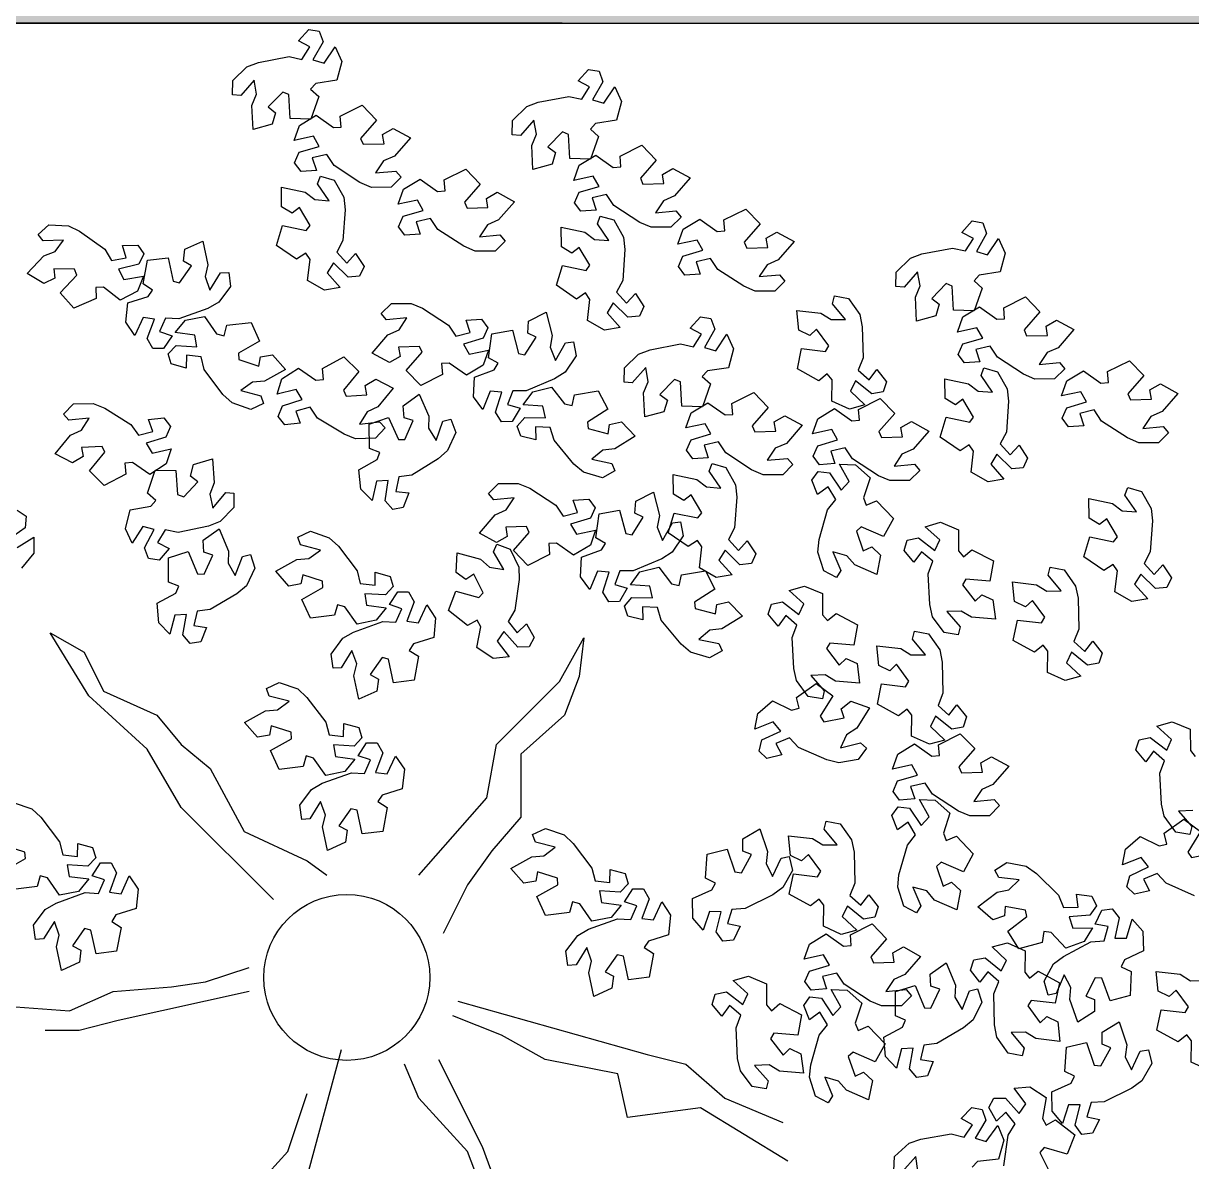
# Model space of a CAD drawing. Header units: centimetres. Extents: x -3096 to 17897, y -3131 to 15798.
# Drawn here: x -2180.8 to -1996.4, y 3859.8 to 4039.6 of the extents above; entities that cross this region are included whole.
import ezdxf

# ---------------------------------------------------------------- set-up
doc = ezdxf.new("R2010")
doc.units = ezdxf.units.CM
doc.layers.add('alberi', color=74, linetype='Continuous')

msp = doc.modelspace()

# ---------------------------------------------------------------- hatches: boundary and pattern name
at = {"transparency": 33554508}
h = msp.add_hatch(dxfattribs=at)
h.set_pattern_fill('GOST_WOOD', color=256, scale=2.9)
h.set_pattern_definition([(90, (-5100.13, -478.695), (17.4, -1e-15), [29, -5.8]), (90, (-5094.33, -484.495), (17.4, -1e-15), [17.4, -4.35, 8.7, -4.35]), (90, (-5088.53, -493.195), (17.4, -1e-15), [29, -5.8])])
h.paths.add_polyline_path([(-3095.71, 4099.61), (-3095.71, 4039.61), (-2657.82, 4039.61), (-2657.82, 4099.61)])
h.paths.add_polyline_path([(-2657.82, 4099.61), (-2657.82, 4039.61), (-2245.71, 4039.61), (-2195.71, 4039.61), (-2095.71, 4039.61), (-1945.71, 4039.61), (-1865.71, 4039.61), (-1865.71, 4099.61)])
h.paths.add_polyline_path([(-1615.62, 4039.61), (-1615.62, 4099.61), (-1765.71, 4099.61), (-1765.71, 4039.61)])
h.paths.add_polyline_path([(-1095.71, 4039.61), (-1095.71, 4099.61), (-1615.62, 4099.61), (-1615.62, 4039.61)])

# ---------------------------------------------------------------- linework, layer by layer
for p, q in [((-3095.71, 4039.61), (-1095.71, 4039.61)), ((-2095.71, 4039.61), (-2595.71, 4039.61)), ((-2095.71, 4039.61), (-2195.71, 4039.61)), ((-2095.71, 4039.61), (-1945.71, 4039.61))]:
    msp.add_line(p, q)
at = {"layer": 'alberi'}
for points in [[(-2147.72, 4030.57), (-2145.49, 4032.76), (-2143.65, 4033.44), (-2138.85, 4034.37), (-2136.81, 4033.92), (-2135.55, 4035.88), (-2137.37, 4036.84), (-2135.74, 4038.65), (-2134.08, 4038.37), (-2133.46, 4036.67), (-2133.46, 4036.67), (-2135.08, 4033.82), (-2133.3, 4033.3), (-2131.57, 4035.88), (-2130.52, 4033.59), (-2131.31, 4030.61), (-2134.62, 4030.12), (-2135.43, 4029.22), (-2134.14, 4028.06), (-2134.14, 4028.06), (-2135.41, 4024.45), (-2138.68, 4024.56), (-2138.89, 4028.37), (-2139.83, 4028.76), (-2142.13, 4026.4), (-2140.96, 4025.5), (-2141.5, 4023.66), (-2144.5, 4022.84), (-2144.7, 4026.64), (-2143.97, 4028.4), (-2144.37, 4030.64), (-2146.48, 4028.2), (-2147.77, 4028.32)], [(-2103.55, 4024.27), (-2101.32, 4026.45), (-2099.49, 4027.14), (-2094.69, 4028.06), (-2092.64, 4027.62), (-2091.39, 4029.58), (-2093.21, 4030.54), (-2091.57, 4032.34), (-2089.91, 4032.07), (-2089.29, 4030.36), (-2089.29, 4030.36), (-2090.91, 4027.52), (-2089.14, 4026.99), (-2087.4, 4029.58), (-2086.35, 4027.29), (-2087.14, 4024.31), (-2090.45, 4023.81), (-2091.27, 4022.91), (-2089.97, 4021.75), (-2089.97, 4021.75), (-2091.24, 4018.14), (-2094.52, 4018.26), (-2094.72, 4022.06), (-2095.66, 4022.45), (-2097.97, 4020.1), (-2096.79, 4019.2), (-2097.33, 4017.35), (-2100.33, 4016.53), (-2100.53, 4020.33), (-2099.8, 4022.1), (-2100.21, 4024.33), (-2102.32, 4021.9), (-2103.6, 4022.02)], [(-2122.73, 4013.71), (-2125.85, 4013.69), (-2127.65, 4014.47), (-2131.74, 4017.15), (-2132.9, 4018.88), (-2135.17, 4018.35), (-2134.52, 4016.39), (-2136.95, 4016.23), (-2137.96, 4017.58), (-2137.22, 4019.24), (-2137.22, 4019.24), (-2134.08, 4020.16), (-2134.99, 4021.77), (-2138.04, 4021.12), (-2137.19, 4023.49), (-2134.56, 4025.09), (-2131.84, 4023.14), (-2130.62, 4023.23), (-2130.75, 4024.96), (-2130.75, 4024.96), (-2127.32, 4026.67), (-2125.05, 4024.31), (-2127.55, 4021.44), (-2127.14, 4020.5), (-2123.85, 4020.59), (-2124.07, 4022.06), (-2122.4, 4023.01), (-2119.67, 4021.52), (-2122.17, 4018.65), (-2123.92, 4017.88), (-2125.18, 4015.99), (-2121.97, 4016.28), (-2121.13, 4015.3)], [(-2078.56, 4007.41), (-2081.68, 4007.39), (-2083.48, 4008.17), (-2087.57, 4010.84), (-2088.73, 4012.58), (-2091, 4012.04), (-2090.35, 4010.09), (-2092.78, 4009.92), (-2093.79, 4011.27), (-2093.05, 4012.93), (-2093.05, 4012.93), (-2089.91, 4013.85), (-2090.82, 4015.47), (-2093.87, 4014.81), (-2093.03, 4017.19), (-2090.39, 4018.78), (-2087.67, 4016.84), (-2086.46, 4016.92), (-2086.58, 4018.65), (-2086.58, 4018.65), (-2083.16, 4020.37), (-2080.88, 4018.01), (-2083.38, 4015.13), (-2082.97, 4014.19), (-2079.68, 4014.29), (-2079.9, 4015.76), (-2078.23, 4016.7), (-2075.5, 4015.21), (-2078, 4012.34), (-2079.75, 4011.58), (-2081.01, 4009.69), (-2077.8, 4009.97), (-2076.96, 4009)], [(-2131.72, 4014.85), (-2130.19, 4012.13), (-2130, 4010.18), (-2130.34, 4005.31), (-2131.3, 4003.45), (-2129.72, 4001.73), (-2128.33, 4003.24), (-2127, 4001.2), (-2127.7, 3999.66), (-2129.5, 3999.5), (-2129.5, 3999.5), (-2131.83, 4001.8), (-2132.8, 4000.22), (-2130.75, 3997.87), (-2133.23, 3997.45), (-2135.91, 3998.98), (-2135.53, 4002.31), (-2136.2, 4003.33), (-2137.65, 4002.37), (-2137.65, 4002.37), (-2140.81, 4004.53), (-2139.86, 4007.66), (-2136.13, 4006.88), (-2135.51, 4007.69), (-2137.19, 4010.52), (-2138.36, 4009.62), (-2140.01, 4010.62), (-2140.03, 4013.73), (-2136.31, 4012.94), (-2134.79, 4011.78), (-2132.52, 4011.6), (-2134.33, 4014.27), (-2133.89, 4015.48)], [(-2106.32, 4003.63), (-2109.44, 4003.61), (-2111.24, 4004.39), (-2115.33, 4007.06), (-2116.49, 4008.8), (-2118.76, 4008.26), (-2118.12, 4006.31), (-2120.55, 4006.14), (-2121.55, 4007.49), (-2120.81, 4009.15), (-2120.81, 4009.15), (-2117.67, 4010.07), (-2118.58, 4011.68), (-2121.63, 4011.03), (-2120.79, 4013.4), (-2118.15, 4015), (-2115.43, 4013.06), (-2114.22, 4013.14), (-2114.35, 4014.87), (-2114.35, 4014.87), (-2110.92, 4016.58), (-2108.65, 4014.23), (-2111.14, 4011.35), (-2110.74, 4010.41), (-2107.44, 4010.51), (-2107.67, 4011.97), (-2105.99, 4012.92), (-2103.26, 4011.43), (-2105.76, 4008.56), (-2107.52, 4007.8), (-2108.77, 4005.91), (-2105.56, 4006.19), (-2104.72, 4005.21)], [(-2062.16, 3997.32), (-2065.27, 3997.3), (-2067.07, 3998.08), (-2071.17, 4000.75), (-2072.33, 4002.49), (-2074.59, 4001.96), (-2073.95, 4000), (-2076.38, 3999.84), (-2077.38, 4001.19), (-2076.65, 4002.85), (-2076.65, 4002.85), (-2073.51, 4003.77), (-2074.42, 4005.38), (-2077.46, 4004.72), (-2076.62, 4007.1), (-2073.98, 4008.69), (-2071.26, 4006.75), (-2070.05, 4006.83), (-2070.18, 4008.57), (-2070.18, 4008.57), (-2066.75, 4010.28), (-2064.48, 4007.92), (-2066.98, 4005.05), (-2066.57, 4004.11), (-2063.28, 4004.2), (-2063.5, 4005.67), (-2061.83, 4006.62), (-2059.1, 4005.13), (-2061.6, 4002.25), (-2063.35, 4001.49), (-2064.61, 3999.6), (-2061.4, 3999.89), (-2060.56, 3998.91)], [(-2087.56, 4008.55), (-2086.02, 4005.83), (-2085.83, 4003.88), (-2086.17, 3999), (-2087.13, 3997.14), (-2085.56, 3995.42), (-2084.16, 3996.94), (-2082.84, 3994.9), (-2083.53, 3993.36), (-2085.34, 3993.2), (-2085.34, 3993.2), (-2087.67, 3995.49), (-2088.63, 3993.91), (-2086.58, 3991.57), (-2089.06, 3991.15), (-2091.74, 3992.68), (-2091.37, 3996), (-2092.03, 3997.02), (-2093.48, 3996.07), (-2093.48, 3996.07), (-2096.64, 3998.23), (-2095.69, 4001.36), (-2091.96, 4000.58), (-2091.34, 4001.39), (-2093.02, 4004.22), (-2094.2, 4003.31), (-2095.84, 4004.31), (-2095.86, 4007.42), (-2092.14, 4006.64), (-2090.62, 4005.48), (-2088.36, 4005.3), (-2090.17, 4007.96), (-2089.72, 4009.17)], [(-2042.98, 4000.31), (-2040.75, 4002.5), (-2038.92, 4003.18), (-2034.11, 4004.1), (-2032.07, 4003.66), (-2030.81, 4005.62), (-2032.63, 4006.58), (-2031, 4008.39), (-2029.34, 4008.11), (-2028.72, 4006.41), (-2028.72, 4006.41), (-2030.34, 4003.56), (-2028.56, 4003.03), (-2026.83, 4005.62), (-2025.78, 4003.33), (-2026.57, 4000.35), (-2029.88, 3999.86), (-2030.69, 3998.96), (-2029.4, 3997.8), (-2029.4, 3997.8), (-2030.67, 3994.19), (-2033.95, 3994.3), (-2034.15, 3998.11), (-2035.09, 3998.5), (-2037.39, 3996.14), (-2036.22, 3995.24), (-2036.76, 3993.4), (-2039.76, 3992.57), (-2039.96, 3996.38), (-2039.23, 3998.14), (-2039.63, 4000.38), (-2041.74, 3997.94), (-2043.03, 3998.06)], [(-2176.78, 4007.77), (-2173.67, 4007.64), (-2171.91, 4006.78), (-2167.94, 4003.92), (-2166.87, 4002.13), (-2164.57, 4002.56), (-2165.13, 4004.54), (-2162.69, 4004.59), (-2161.75, 4003.19), (-2162.57, 4001.57), (-2162.57, 4001.57), (-2165.75, 4000.8), (-2164.91, 3999.15), (-2161.84, 3999.66), (-2162.79, 3997.33), (-2165.5, 3995.86), (-2168.13, 3997.92), (-2169.34, 3997.9), (-2169.3, 3996.16), (-2169.3, 3996.16), (-2172.8, 3994.61), (-2174.96, 3997.07), (-2172.33, 3999.83), (-2172.69, 4000.78), (-2175.99, 4000.84), (-2175.83, 3999.37), (-2177.55, 3998.5), (-2180.2, 4000.12), (-2177.57, 4002.87), (-2175.79, 4003.55), (-2174.44, 4005.38), (-2177.66, 4005.24), (-2178.46, 4006.26)], [(-2148.07, 3998.05), (-2149.93, 3995.55), (-2151.64, 3994.59), (-2156.24, 3992.93), (-2158.33, 3993.06), (-2159.27, 3990.93), (-2157.32, 3990.26), (-2158.66, 3988.23), (-2160.34, 3988.24), (-2161.22, 3989.83), (-2161.22, 3989.83), (-2160.06, 3992.89), (-2161.89, 3993.14), (-2163.21, 3990.31), (-2164.59, 3992.41), (-2164.27, 3995.48), (-2161.08, 3996.48), (-2160.42, 3997.49), (-2161.87, 3998.44), (-2161.87, 3998.44), (-2161.17, 4002.2), (-2157.92, 4002.59), (-2157.14, 3998.87), (-2156.14, 3998.63), (-2154.23, 4001.31), (-2155.53, 4002.02), (-2155.28, 4003.92), (-2152.44, 4005.2), (-2151.66, 4001.47), (-2152.11, 3999.61), (-2151.36, 3997.47), (-2149.65, 4000.2), (-2148.37, 4000.28)], [(-2122.69, 3995.35), (-2119.57, 3995.38), (-2117.77, 3994.61), (-2113.66, 3991.95), (-2112.5, 3990.22), (-2110.23, 3990.76), (-2110.88, 3992.71), (-2108.45, 3992.89), (-2107.45, 3991.54), (-2108.18, 3989.88), (-2108.18, 3989.88), (-2111.31, 3988.95), (-2110.4, 3987.34), (-2107.35, 3988), (-2108.19, 3985.63), (-2110.82, 3984.02), (-2113.55, 3985.95), (-2114.76, 3985.87), (-2114.63, 3984.14), (-2114.63, 3984.14), (-2118.04, 3982.41), (-2120.33, 3984.76), (-2117.84, 3987.65), (-2118.25, 3988.58), (-2121.54, 3988.48), (-2121.32, 3987.01), (-2122.98, 3986.06), (-2125.72, 3987.54), (-2123.23, 3990.42), (-2121.48, 3991.19), (-2120.23, 3993.08), (-2123.44, 3992.79), (-2124.28, 3993.76)], [(-2050.52, 3996.15), (-2048.73, 3993.6), (-2048.36, 3991.67), (-2048.23, 3986.79), (-2049.01, 3984.84), (-2047.28, 3983.28), (-2046.04, 3984.92), (-2044.52, 3983.01), (-2045.06, 3981.42), (-2046.85, 3981.09), (-2046.85, 3981.09), (-2049.39, 3983.15), (-2050.2, 3981.49), (-2047.93, 3979.35), (-2050.36, 3978.69), (-2053.17, 3979.96), (-2053.12, 3983.3), (-2053.87, 3984.26), (-2055.23, 3983.17), (-2055.23, 3983.17), (-2058.58, 3985.02), (-2057.93, 3988.23), (-2054.15, 3987.8), (-2053.6, 3988.67), (-2055.55, 3991.33), (-2056.63, 3990.31), (-2058.36, 3991.15), (-2058.68, 3994.25), (-2054.9, 3993.82), (-2053.28, 3992.81), (-2051.01, 3992.84), (-2053.06, 3995.32), (-2052.74, 3996.57)], [(-2017.99, 3983.45), (-2021.11, 3983.43), (-2022.91, 3984.21), (-2027, 3986.88), (-2028.16, 3988.62), (-2030.43, 3988.09), (-2029.78, 3986.13), (-2032.21, 3985.97), (-2033.22, 3987.32), (-2032.48, 3988.98), (-2032.48, 3988.98), (-2029.34, 3989.9), (-2030.25, 3991.51), (-2033.3, 3990.85), (-2032.46, 3993.23), (-2029.82, 3994.82), (-2027.1, 3992.88), (-2025.88, 3992.96), (-2026.01, 3994.7), (-2026.01, 3994.7), (-2022.59, 3996.41), (-2020.31, 3994.05), (-2022.81, 3991.18), (-2022.4, 3990.24), (-2019.11, 3990.33), (-2019.33, 3991.8), (-2017.66, 3992.75), (-2014.93, 3991.26), (-2017.43, 3988.38), (-2019.18, 3987.62), (-2020.44, 3985.73), (-2017.23, 3986.02), (-2016.39, 3985.04)], [(-2144.9, 3978.63), (-2147.84, 3979.67), (-2149.27, 3981.01), (-2152.22, 3984.91), (-2152.72, 3986.94), (-2155.04, 3987.2), (-2155.09, 3985.14), (-2157.44, 3985.81), (-2157.92, 3987.42), (-2156.67, 3988.73), (-2156.67, 3988.73), (-2153.4, 3988.53), (-2153.71, 3990.36), (-2156.8, 3990.77), (-2155.21, 3992.72), (-2152.18, 3993.33), (-2150.28, 3990.59), (-2149.11, 3990.25), (-2148.65, 3991.93), (-2148.65, 3991.93), (-2144.84, 3992.38), (-2143.5, 3989.39), (-2146.83, 3987.53), (-2146.76, 3986.51), (-2143.63, 3985.48), (-2143.34, 3986.94), (-2141.45, 3987.27), (-2139.38, 3984.94), (-2142.71, 3983.08), (-2144.61, 3982.96), (-2146.44, 3981.6), (-2143.32, 3980.79), (-2142.86, 3979.58)], [(-2093.52, 3987.09), (-2095.26, 3984.5), (-2096.91, 3983.45), (-2101.43, 3981.57), (-2103.52, 3981.59), (-2104.35, 3979.41), (-2102.37, 3978.85), (-2103.6, 3976.74), (-2105.28, 3976.67), (-2106.24, 3978.22), (-2106.24, 3978.22), (-2105.23, 3981.33), (-2107.08, 3981.49), (-2108.25, 3978.6), (-2109.74, 3980.63), (-2109.57, 3983.71), (-2106.44, 3984.86), (-2105.82, 3985.91), (-2107.33, 3986.78), (-2107.33, 3986.78), (-2106.82, 3990.58), (-2103.59, 3991.13), (-2102.62, 3987.45), (-2101.61, 3987.26), (-2099.84, 3990.03), (-2101.17, 3990.67), (-2101.02, 3992.59), (-2098.25, 3994.01), (-2097.28, 3990.32), (-2097.64, 3988.45), (-2096.78, 3986.34), (-2095.21, 3989.16), (-2093.93, 3989.3)], [(-2085.89, 3985.18), (-2083.66, 3987.36), (-2081.82, 3988.05), (-2077.02, 3988.97), (-2074.98, 3988.53), (-2073.72, 3990.49), (-2075.54, 3991.45), (-2073.91, 3993.25), (-2072.25, 3992.98), (-2071.62, 3991.28), (-2071.62, 3991.28), (-2073.24, 3988.43), (-2071.47, 3987.9), (-2069.73, 3990.49), (-2068.69, 3988.2), (-2069.48, 3985.22), (-2072.78, 3984.73), (-2073.6, 3983.83), (-2072.3, 3982.67), (-2072.3, 3982.67), (-2073.58, 3979.06), (-2076.85, 3979.17), (-2077.05, 3982.98), (-2078, 3983.37), (-2080.3, 3981.01), (-2079.12, 3980.11), (-2079.67, 3978.27), (-2082.66, 3977.44), (-2082.86, 3981.25), (-2082.13, 3983.01), (-2082.54, 3985.25), (-2084.65, 3982.81), (-2085.93, 3982.93)], [(-2125.22, 3974.09), (-2128.34, 3973.99), (-2130.16, 3974.72), (-2134.33, 3977.27), (-2135.53, 3978.98), (-2137.79, 3978.38), (-2137.09, 3976.44), (-2139.51, 3976.21), (-2140.55, 3977.53), (-2139.86, 3979.21), (-2139.86, 3979.21), (-2136.75, 3980.22), (-2137.7, 3981.8), (-2140.73, 3981.06), (-2139.96, 3983.46), (-2137.37, 3985.13), (-2134.59, 3983.26), (-2133.38, 3983.38), (-2133.56, 3985.11), (-2133.56, 3985.11), (-2130.18, 3986.92), (-2127.84, 3984.63), (-2130.26, 3981.68), (-2129.82, 3980.75), (-2126.54, 3980.94), (-2126.8, 3982.4), (-2125.15, 3983.4), (-2122.38, 3981.98), (-2124.8, 3979.04), (-2126.53, 3978.23), (-2127.74, 3976.3), (-2124.54, 3976.68), (-2123.67, 3975.73)], [(-2001.58, 3973.36), (-2004.7, 3973.34), (-2006.5, 3974.12), (-2010.59, 3976.8), (-2011.75, 3978.54), (-2014.02, 3978), (-2013.38, 3976.05), (-2015.81, 3975.88), (-2016.81, 3977.23), (-2016.07, 3978.89), (-2016.07, 3978.89), (-2012.94, 3979.81), (-2013.84, 3981.42), (-2016.89, 3980.77), (-2016.05, 3983.14), (-2013.41, 3984.74), (-2010.69, 3982.8), (-2009.48, 3982.88), (-2009.61, 3984.61), (-2009.61, 3984.61), (-2006.18, 3986.32), (-2003.91, 3983.97), (-2006.4, 3981.09), (-2006, 3980.15), (-2002.7, 3980.25), (-2002.93, 3981.71), (-2001.25, 3982.66), (-1998.52, 3981.17), (-2001.02, 3978.3), (-2002.78, 3977.53), (-2004.03, 3975.64), (-2000.82, 3975.93), (-1999.98, 3974.95)], [(-2026.98, 3984.59), (-2025.45, 3981.87), (-2025.26, 3979.92), (-2025.6, 3975.05), (-2026.56, 3973.19), (-2024.98, 3971.47), (-2023.59, 3972.98), (-2022.26, 3970.94), (-2022.96, 3969.4), (-2024.76, 3969.24), (-2024.76, 3969.24), (-2027.09, 3971.54), (-2028.06, 3969.96), (-2026.01, 3967.61), (-2028.49, 3967.19), (-2031.17, 3968.72), (-2030.79, 3972.04), (-2031.46, 3973.06), (-2032.91, 3972.11), (-2032.91, 3972.11), (-2036.07, 3974.27), (-2035.12, 3977.4), (-2031.39, 3976.62), (-2030.77, 3977.43), (-2032.45, 3980.26), (-2033.62, 3979.36), (-2035.27, 3980.36), (-2035.29, 3983.47), (-2031.57, 3982.68), (-2030.05, 3981.52), (-2027.78, 3981.34), (-2029.59, 3984), (-2029.15, 3985.21)], [(-2089.38, 3967.85), (-2092.37, 3968.74), (-2093.87, 3970.01), (-2097.01, 3973.75), (-2097.61, 3975.75), (-2099.94, 3975.9), (-2099.89, 3973.84), (-2102.26, 3974.39), (-2102.83, 3975.98), (-2101.64, 3977.35), (-2101.64, 3977.35), (-2098.37, 3977.32), (-2098.77, 3979.12), (-2101.88, 3979.38), (-2100.38, 3981.41), (-2097.39, 3982.17), (-2095.36, 3979.52), (-2094.17, 3979.25), (-2093.79, 3980.94), (-2093.79, 3980.94), (-2090.02, 3981.59), (-2088.52, 3978.67), (-2091.75, 3976.64), (-2091.63, 3975.63), (-2088.45, 3974.76), (-2088.24, 3976.23), (-2086.36, 3976.65), (-2084.19, 3974.43), (-2087.41, 3972.41), (-2089.31, 3972.19), (-2091.06, 3970.75), (-2087.91, 3970.08), (-2087.39, 3968.91)], [(-2112.53, 3974.98), (-2113.84, 3972.15), (-2115.3, 3970.85), (-2119.46, 3968.27), (-2121.52, 3967.96), (-2122, 3965.67), (-2119.95, 3965.43), (-2120.83, 3963.16), (-2122.48, 3962.82), (-2123.67, 3964.19), (-2123.67, 3964.19), (-2123.18, 3967.42), (-2125.02, 3967.28), (-2125.72, 3964.25), (-2127.52, 3966.01), (-2127.84, 3969.08), (-2124.93, 3970.72), (-2124.49, 3971.85), (-2126.12, 3972.47), (-2126.12, 3972.47), (-2126.22, 3976.3), (-2123.12, 3977.36), (-2121.57, 3973.88), (-2120.55, 3973.86), (-2119.24, 3976.88), (-2120.67, 3977.3), (-2120.82, 3979.21), (-2118.31, 3981.06), (-2116.77, 3977.58), (-2116.82, 3975.67), (-2115.64, 3973.73), (-2114.54, 3976.75), (-2113.3, 3977.1)], [(-2060.89, 3968.32), (-2064.01, 3968.3), (-2065.81, 3969.08), (-2069.9, 3971.75), (-2071.06, 3973.49), (-2073.33, 3972.96), (-2072.69, 3971), (-2075.12, 3970.84), (-2076.12, 3972.19), (-2075.38, 3973.85), (-2075.38, 3973.85), (-2072.25, 3974.77), (-2073.15, 3976.38), (-2076.2, 3975.72), (-2075.36, 3978.1), (-2072.72, 3979.69), (-2070, 3977.75), (-2068.79, 3977.83), (-2068.92, 3979.57), (-2068.92, 3979.57), (-2065.49, 3981.28), (-2063.22, 3978.92), (-2065.71, 3976.05), (-2065.31, 3975.11), (-2062.01, 3975.2), (-2062.24, 3976.67), (-2060.56, 3977.62), (-2057.83, 3976.13), (-2060.33, 3973.25), (-2062.09, 3972.49), (-2063.34, 3970.6), (-2060.14, 3970.89), (-2059.29, 3969.91)], [(-2040.88, 3967.41), (-2044, 3967.38), (-2045.8, 3968.16), (-2049.89, 3970.82), (-2051.06, 3972.56), (-2053.32, 3972.02), (-2052.68, 3970.07), (-2055.1, 3969.89), (-2056.11, 3971.24), (-2055.38, 3972.9), (-2055.38, 3972.9), (-2052.24, 3973.83), (-2053.15, 3975.44), (-2056.2, 3974.78), (-2055.36, 3977.16), (-2052.73, 3978.76), (-2050, 3976.82), (-2048.79, 3976.91), (-2048.92, 3978.64), (-2048.92, 3978.64), (-2045.5, 3980.36), (-2043.22, 3978.01), (-2045.71, 3975.13), (-2045.3, 3974.19), (-2042.01, 3974.29), (-2042.24, 3975.76), (-2040.57, 3976.71), (-2037.83, 3975.22), (-2040.33, 3972.35), (-2042.08, 3971.58), (-2043.33, 3969.69), (-2040.12, 3969.98), (-2039.28, 3969)], [(-2172.88, 3979.5), (-2169.77, 3979.58), (-2167.95, 3978.84), (-2163.8, 3976.25), (-2162.61, 3974.54), (-2160.35, 3975.12), (-2161.04, 3977.06), (-2158.61, 3977.28), (-2157.58, 3975.95), (-2158.28, 3974.27), (-2158.28, 3974.27), (-2161.4, 3973.29), (-2160.46, 3971.7), (-2157.43, 3972.41), (-2158.22, 3970.02), (-2160.82, 3968.37), (-2163.58, 3970.26), (-2164.79, 3970.15), (-2164.63, 3968.42), (-2164.63, 3968.42), (-2168.02, 3966.64), (-2170.34, 3968.95), (-2167.9, 3971.87), (-2168.33, 3972.8), (-2171.62, 3972.64), (-2171.37, 3971.18), (-2173.02, 3970.2), (-2175.78, 3971.63), (-2173.34, 3974.55), (-2171.6, 3975.35), (-2170.39, 3977.27), (-2173.59, 3976.92), (-2174.45, 3977.88)], [(-2147.55, 3963.16), (-2149.73, 3960.93), (-2151.55, 3960.2), (-2156.33, 3959.18), (-2158.38, 3959.59), (-2159.6, 3957.6), (-2157.76, 3956.68), (-2159.35, 3954.84), (-2161.02, 3955.08), (-2161.68, 3956.77), (-2161.68, 3956.77), (-2160.12, 3959.65), (-2161.9, 3960.14), (-2163.59, 3957.51), (-2164.68, 3959.78), (-2163.95, 3962.78), (-2160.66, 3963.34), (-2159.86, 3964.26), (-2161.18, 3965.39), (-2161.18, 3965.39), (-2159.98, 3969.03), (-2156.71, 3968.98), (-2156.43, 3965.18), (-2155.47, 3964.81), (-2153.22, 3967.21), (-2154.42, 3968.09), (-2153.91, 3969.94), (-2150.93, 3970.83), (-2150.65, 3967.03), (-2151.35, 3965.25), (-2150.89, 3963.03), (-2148.83, 3965.5), (-2147.55, 3965.41)], [(-2069.89, 3969.46), (-2068.36, 3966.74), (-2068.16, 3964.79), (-2068.51, 3959.92), (-2069.46, 3958.06), (-2067.89, 3956.34), (-2066.5, 3957.85), (-2065.17, 3955.81), (-2065.86, 3954.27), (-2067.67, 3954.11), (-2067.67, 3954.11), (-2070, 3956.41), (-2070.97, 3954.83), (-2068.91, 3952.48), (-2071.4, 3952.06), (-2074.07, 3953.59), (-2073.7, 3956.91), (-2074.36, 3957.93), (-2075.81, 3956.98), (-2075.81, 3956.98), (-2078.97, 3959.14), (-2078.02, 3962.27), (-2074.29, 3961.49), (-2073.67, 3962.3), (-2075.36, 3965.13), (-2076.53, 3964.23), (-2078.17, 3965.23), (-2078.2, 3968.34), (-2074.47, 3967.55), (-2072.95, 3966.39), (-2070.69, 3966.21), (-2072.5, 3968.87), (-2072.06, 3970.08)], [(-2054.42, 3953.14), (-2055.37, 3956.11), (-2055.17, 3958.06), (-2053.85, 3962.76), (-2052.54, 3964.39), (-2053.73, 3966.39), (-2055.4, 3965.19), (-2056.29, 3967.46), (-2055.3, 3968.82), (-2053.5, 3968.62), (-2053.5, 3968.62), (-2051.68, 3965.9), (-2050.41, 3967.25), (-2051.95, 3969.96), (-2049.44, 3969.87), (-2047.12, 3967.84), (-2048.16, 3964.66), (-2047.71, 3963.53), (-2046.1, 3964.17), (-2046.1, 3964.17), (-2043.44, 3961.41), (-2045, 3958.54), (-2048.5, 3960.06), (-2049.27, 3959.38), (-2048.19, 3956.27), (-2046.86, 3956.93), (-2045.45, 3955.62), (-2046.05, 3952.56), (-2049.54, 3954.09), (-2050.8, 3955.53), (-2052.98, 3956.16), (-2051.74, 3953.18), (-2052.42, 3952.09)], [(-2105.77, 3966.92), (-2102.65, 3966.95), (-2100.85, 3966.18), (-2096.75, 3963.52), (-2095.58, 3961.79), (-2093.32, 3962.33), (-2093.97, 3964.28), (-2091.54, 3964.46), (-2090.53, 3963.11), (-2091.26, 3961.45), (-2091.26, 3961.45), (-2094.4, 3960.52), (-2093.48, 3958.91), (-2090.44, 3959.57), (-2091.27, 3957.19), (-2093.91, 3955.59), (-2096.63, 3957.52), (-2097.84, 3957.44), (-2097.71, 3955.7), (-2097.71, 3955.7), (-2101.13, 3953.98), (-2103.41, 3956.33), (-2100.92, 3959.21), (-2101.34, 3960.15), (-2104.63, 3960.05), (-2104.4, 3958.58), (-2106.07, 3957.63), (-2108.8, 3959.11), (-2106.31, 3961.99), (-2104.56, 3962.76), (-2103.31, 3964.65), (-2106.52, 3964.36), (-2107.37, 3965.33)], [(-2076.6, 3958.66), (-2078.34, 3956.07), (-2080, 3955.02), (-2084.51, 3953.14), (-2086.6, 3953.16), (-2087.43, 3950.98), (-2085.46, 3950.41), (-2086.69, 3948.31), (-2088.37, 3948.24), (-2089.32, 3949.79), (-2089.32, 3949.79), (-2088.32, 3952.9), (-2090.16, 3953.06), (-2091.34, 3950.17), (-2092.83, 3952.2), (-2092.66, 3955.28), (-2089.52, 3956.43), (-2088.91, 3957.48), (-2090.41, 3958.35), (-2090.41, 3958.35), (-2089.9, 3962.15), (-2086.67, 3962.7), (-2085.7, 3959.02), (-2084.7, 3958.83), (-2082.92, 3961.6), (-2084.26, 3962.24), (-2084.1, 3964.16), (-2081.33, 3965.58), (-2080.37, 3961.89), (-2080.72, 3960.02), (-2079.87, 3957.91), (-2078.3, 3960.73), (-2077.02, 3960.87)], [(-2004.27, 3965.68), (-2002.74, 3962.96), (-2002.54, 3961.01), (-2002.89, 3956.13), (-2003.84, 3954.27), (-2002.27, 3952.55), (-2000.88, 3954.07), (-1999.55, 3952.03), (-2000.24, 3950.49), (-2002.05, 3950.33), (-2002.05, 3950.33), (-2004.38, 3952.62), (-2005.35, 3951.04), (-2003.29, 3948.7), (-2005.78, 3948.28), (-2008.45, 3949.81), (-2008.08, 3953.13), (-2008.74, 3954.15), (-2010.19, 3953.2), (-2010.19, 3953.2), (-2013.35, 3955.36), (-2012.4, 3958.49), (-2008.67, 3957.71), (-2008.05, 3958.52), (-2009.74, 3961.35), (-2010.91, 3960.44), (-2012.55, 3961.44), (-2012.58, 3964.55), (-2008.85, 3963.77), (-2007.33, 3962.61), (-2005.07, 3962.43), (-2006.88, 3965.09), (-2006.44, 3966.3)], [(-2035.43, 3943.38), (-2037.28, 3945.89), (-2037.7, 3947.8), (-2037.94, 3952.68), (-2037.22, 3954.64), (-2038.99, 3956.16), (-2040.19, 3954.49), (-2041.75, 3956.36), (-2041.25, 3957.97), (-2039.47, 3958.35), (-2039.47, 3958.35), (-2036.88, 3956.35), (-2036.11, 3958.03), (-2038.43, 3960.11), (-2036.02, 3960.83), (-2033.18, 3959.63), (-2033.15, 3956.29), (-2032.37, 3955.35), (-2031.04, 3956.47), (-2031.04, 3956.47), (-2027.64, 3954.71), (-2028.21, 3951.48), (-2032.01, 3951.82), (-2032.53, 3950.93), (-2030.52, 3948.33), (-2029.46, 3949.37), (-2027.71, 3948.57), (-2027.31, 3945.49), (-2031.11, 3945.82), (-2032.75, 3946.79), (-2035.02, 3946.7), (-2032.91, 3944.27), (-2033.2, 3943.01)], [(-2144.22, 3953.58), (-2145.58, 3950.77), (-2147.08, 3949.51), (-2151.29, 3947.02), (-2153.36, 3946.75), (-2153.88, 3944.48), (-2151.85, 3944.19), (-2152.77, 3941.94), (-2154.43, 3941.64), (-2155.59, 3943.03), (-2155.59, 3943.03), (-2155.02, 3946.26), (-2156.87, 3946.16), (-2157.64, 3943.13), (-2159.39, 3944.94), (-2159.65, 3948.01), (-2156.71, 3949.59), (-2156.24, 3950.71), (-2157.85, 3951.37), (-2157.85, 3951.37), (-2157.87, 3955.2), (-2154.75, 3956.19), (-2153.28, 3952.68), (-2152.25, 3952.63), (-2150.88, 3955.62), (-2152.29, 3956.07), (-2152.4, 3957.99), (-2149.86, 3959.78), (-2148.39, 3956.26), (-2148.48, 3954.36), (-2147.35, 3952.39), (-2146.18, 3955.39), (-2144.93, 3955.72)], [(-2135.44, 3959.39), (-2132.5, 3958.36), (-2131.06, 3957.03), (-2128.1, 3953.14), (-2127.59, 3951.11), (-2125.27, 3950.86), (-2125.23, 3952.91), (-2122.88, 3952.26), (-2122.39, 3950.65), (-2123.64, 3949.33), (-2123.64, 3949.33), (-2126.9, 3949.51), (-2126.59, 3947.69), (-2123.5, 3947.29), (-2125.09, 3945.33), (-2128.11, 3944.71), (-2130.02, 3947.45), (-2131.19, 3947.78), (-2131.65, 3946.11), (-2131.65, 3946.11), (-2135.45, 3945.64), (-2136.8, 3948.62), (-2133.49, 3950.5), (-2133.56, 3951.52), (-2136.69, 3952.53), (-2136.97, 3951.07), (-2138.87, 3950.74), (-2140.94, 3953.06), (-2137.62, 3954.93), (-2135.71, 3955.06), (-2133.9, 3956.42), (-2137.01, 3957.23), (-2137.48, 3958.43)], [(-2103.93, 3956.56), (-2102.59, 3953.74), (-2102.52, 3951.79), (-2103.2, 3946.94), (-2104.27, 3945.15), (-2102.82, 3943.33), (-2101.33, 3944.75), (-2100.15, 3942.62), (-2100.94, 3941.13), (-2102.75, 3941.09), (-2102.75, 3941.09), (-2104.92, 3943.54), (-2106, 3942.03), (-2104.1, 3939.55), (-2106.61, 3939.3), (-2109.18, 3941.01), (-2108.58, 3944.3), (-2109.17, 3945.36), (-2110.69, 3944.51), (-2110.69, 3944.51), (-2113.69, 3946.88), (-2112.53, 3949.94), (-2108.87, 3948.9), (-2108.19, 3949.67), (-2109.68, 3952.61), (-2110.91, 3951.78), (-2112.48, 3952.89), (-2112.3, 3956), (-2108.63, 3954.96), (-2107.2, 3953.7), (-2104.95, 3953.37), (-2106.58, 3956.15), (-2106.05, 3957.33)], [(-2072.47, 3939.42), (-2075.46, 3940.31), (-2076.95, 3941.58), (-2080.09, 3945.32), (-2080.7, 3947.32), (-2083.02, 3947.47), (-2082.97, 3945.41), (-2085.35, 3945.96), (-2085.91, 3947.55), (-2084.73, 3948.92), (-2084.73, 3948.92), (-2081.46, 3948.89), (-2081.86, 3950.69), (-2084.96, 3950.95), (-2083.47, 3952.98), (-2080.48, 3953.74), (-2078.44, 3951.09), (-2077.26, 3950.82), (-2076.88, 3952.51), (-2076.88, 3952.51), (-2073.1, 3953.15), (-2071.61, 3950.24), (-2074.84, 3948.21), (-2074.72, 3947.2), (-2071.54, 3946.33), (-2071.33, 3947.8), (-2069.45, 3948.22), (-2067.27, 3946), (-2070.5, 3943.98), (-2072.4, 3943.76), (-2074.15, 3942.31), (-2071, 3941.65), (-2070.47, 3940.48)], [(-2016.45, 3953.28), (-2014.66, 3950.73), (-2014.28, 3948.8), (-2014.16, 3943.92), (-2014.94, 3941.98), (-2013.21, 3940.41), (-2011.96, 3942.05), (-2010.45, 3940.14), (-2010.99, 3938.55), (-2012.78, 3938.22), (-2012.78, 3938.22), (-2015.31, 3940.28), (-2016.13, 3938.62), (-2013.86, 3936.48), (-2016.29, 3935.82), (-2019.1, 3937.09), (-2019.05, 3940.43), (-2019.8, 3941.39), (-2021.16, 3940.3), (-2021.16, 3940.3), (-2024.51, 3942.15), (-2023.86, 3945.36), (-2020.07, 3944.93), (-2019.53, 3945.8), (-2021.48, 3948.46), (-2022.56, 3947.44), (-2024.29, 3948.28), (-2024.61, 3951.38), (-2020.83, 3950.95), (-2019.2, 3949.94), (-2016.93, 3949.97), (-2018.99, 3952.45), (-2018.66, 3953.7)], [(-2056.88, 3933.29), (-2058.73, 3935.8), (-2059.15, 3937.71), (-2059.4, 3942.6), (-2058.67, 3944.56), (-2060.44, 3946.08), (-2061.64, 3944.41), (-2063.2, 3946.27), (-2062.7, 3947.88), (-2060.92, 3948.26), (-2060.92, 3948.26), (-2058.34, 3946.26), (-2057.56, 3947.94), (-2059.88, 3950.02), (-2057.47, 3950.74), (-2054.63, 3949.54), (-2054.6, 3946.2), (-2053.82, 3945.27), (-2052.49, 3946.39), (-2052.49, 3946.39), (-2049.1, 3944.62), (-2049.67, 3941.4), (-2053.46, 3941.73), (-2053.98, 3940.85), (-2051.97, 3938.24), (-2050.91, 3939.28), (-2049.16, 3938.48), (-2048.77, 3935.4), (-2052.56, 3935.73), (-2054.21, 3936.7), (-2056.48, 3936.61), (-2054.36, 3934.18), (-2054.65, 3932.93)], [(-2132.21, 3939.98), (-2130.35, 3942.49), (-2128.65, 3943.46), (-2124.05, 3945.12), (-2121.96, 3945.01), (-2121.03, 3947.14), (-2122.98, 3947.8), (-2121.65, 3949.84), (-2119.97, 3949.83), (-2119.09, 3948.25), (-2119.09, 3948.25), (-2120.24, 3945.19), (-2118.4, 3944.94), (-2117.09, 3947.77), (-2115.7, 3945.67), (-2116.01, 3942.61), (-2119.2, 3941.6), (-2119.86, 3940.58), (-2118.4, 3939.64), (-2118.4, 3939.64), (-2119.09, 3935.87), (-2122.34, 3935.47), (-2123.14, 3939.2), (-2124.13, 3939.43), (-2126.03, 3936.74), (-2124.73, 3936.04), (-2124.97, 3934.13), (-2127.81, 3932.85), (-2128.6, 3936.57), (-2128.16, 3938.43), (-2128.91, 3940.57), (-2130.61, 3937.84), (-2131.9, 3937.75)], [(-2037.9, 3943.2), (-2036.11, 3940.64), (-2035.74, 3938.72), (-2035.61, 3933.83), (-2036.39, 3931.89), (-2034.66, 3930.33), (-2033.42, 3931.96), (-2031.9, 3930.06), (-2032.44, 3928.46), (-2034.23, 3928.13), (-2034.23, 3928.13), (-2036.77, 3930.19), (-2037.58, 3928.53), (-2035.31, 3926.39), (-2037.74, 3925.74), (-2040.55, 3927), (-2040.5, 3930.35), (-2041.25, 3931.3), (-2042.61, 3930.21), (-2042.61, 3930.21), (-2045.96, 3932.06), (-2045.31, 3935.27), (-2041.53, 3934.84), (-2040.98, 3935.71), (-2042.93, 3938.37), (-2044.01, 3937.36), (-2045.74, 3938.19), (-2046.06, 3941.29), (-2042.28, 3940.86), (-2040.66, 3939.85), (-2038.39, 3939.89), (-2040.44, 3942.37), (-2040.12, 3943.61)], [(-2140.39, 3935.51), (-2137.44, 3934.48), (-2136.01, 3933.15), (-2133.05, 3929.26), (-2132.53, 3927.23), (-2130.22, 3926.98), (-2130.17, 3929.03), (-2127.83, 3928.38), (-2127.33, 3926.77), (-2128.58, 3925.45), (-2128.58, 3925.45), (-2131.85, 3925.63), (-2131.53, 3923.81), (-2128.44, 3923.41), (-2130.03, 3921.45), (-2133.05, 3920.83), (-2134.96, 3923.57), (-2136.13, 3923.9), (-2136.59, 3922.23), (-2136.59, 3922.23), (-2140.39, 3921.76), (-2141.75, 3924.74), (-2138.43, 3926.62), (-2138.5, 3927.64), (-2141.64, 3928.65), (-2141.92, 3927.2), (-2143.81, 3926.86), (-2145.88, 3929.18), (-2142.57, 3931.05), (-2140.66, 3931.18), (-2138.84, 3932.54), (-2141.96, 3933.35), (-2142.42, 3934.55)], [(-2048.98, 3923.32), (-2052.06, 3922.79), (-2053.96, 3923.27), (-2058.43, 3925.24), (-2059.86, 3926.77), (-2062.01, 3925.87), (-2061.06, 3924.05), (-2063.43, 3923.49), (-2064.64, 3924.66), (-2064.18, 3926.42), (-2064.18, 3926.42), (-2061.23, 3927.83), (-2062.39, 3929.28), (-2065.29, 3928.14), (-2064.84, 3930.62), (-2062.5, 3932.62), (-2059.5, 3931.14), (-2058.32, 3931.42), (-2058.72, 3933.11), (-2058.72, 3933.11), (-2055.62, 3935.36), (-2053, 3933.4), (-2054.99, 3930.16), (-2054.44, 3929.3), (-2051.21, 3929.92), (-2051.66, 3931.34), (-2050.17, 3932.54), (-2047.23, 3931.51), (-2049.23, 3928.27), (-2050.84, 3927.24), (-2051.77, 3925.17), (-2048.65, 3925.97), (-2047.66, 3925.14)], [(-2028.26, 3914.45), (-2031.38, 3914.43), (-2033.18, 3915.2), (-2037.28, 3917.87), (-2038.44, 3919.6), (-2040.71, 3919.06), (-2040.06, 3917.11), (-2042.49, 3916.94), (-2043.49, 3918.29), (-2042.76, 3919.95), (-2042.76, 3919.95), (-2039.62, 3920.87), (-2040.53, 3922.49), (-2043.58, 3921.82), (-2042.75, 3924.2), (-2040.11, 3925.8), (-2037.39, 3923.86), (-2036.17, 3923.95), (-2036.3, 3925.68), (-2036.3, 3925.68), (-2032.88, 3927.4), (-2030.6, 3925.05), (-2033.1, 3922.17), (-2032.68, 3921.23), (-2029.39, 3921.33), (-2029.62, 3922.8), (-2027.95, 3923.75), (-2025.21, 3922.27), (-2027.71, 3919.39), (-2029.46, 3918.62), (-2030.71, 3916.73), (-2027.5, 3917.02), (-2026.66, 3916.05)], [(-2137.15, 3916.1), (-2135.29, 3918.61), (-2133.59, 3919.58), (-2129, 3921.24), (-2126.91, 3921.13), (-2125.98, 3923.26), (-2127.92, 3923.92), (-2126.6, 3925.96), (-2124.91, 3925.95), (-2124.03, 3924.37), (-2124.03, 3924.37), (-2125.18, 3921.31), (-2123.35, 3921.06), (-2122.04, 3923.89), (-2120.64, 3921.79), (-2120.96, 3918.73), (-2124.14, 3917.72), (-2124.8, 3916.7), (-2123.34, 3915.76), (-2123.34, 3915.76), (-2124.03, 3911.99), (-2127.28, 3911.59), (-2128.08, 3915.32), (-2129.08, 3915.55), (-2130.98, 3912.87), (-2129.67, 3912.16), (-2129.92, 3910.26), (-2132.75, 3908.97), (-2133.55, 3912.69), (-2133.1, 3914.55), (-2133.86, 3916.69), (-2135.56, 3913.96), (-2136.84, 3913.87)], [(-2041.8, 3900.18), (-2042.75, 3903.15), (-2042.55, 3905.1), (-2041.23, 3909.81), (-2039.92, 3911.44), (-2041.11, 3913.44), (-2042.78, 3912.24), (-2043.67, 3914.5), (-2042.68, 3915.87), (-2040.88, 3915.66), (-2040.88, 3915.66), (-2039.06, 3912.94), (-2037.79, 3914.3), (-2039.33, 3917.01), (-2036.82, 3916.92), (-2034.5, 3914.88), (-2035.54, 3911.7), (-2035.1, 3910.57), (-2033.48, 3911.21), (-2033.48, 3911.21), (-2030.82, 3908.46), (-2032.38, 3905.58), (-2035.88, 3907.1), (-2036.65, 3906.43), (-2035.57, 3903.32), (-2034.24, 3903.97), (-2032.83, 3902.66), (-2033.43, 3899.61), (-2036.92, 3901.13), (-2038.18, 3902.57), (-2040.36, 3903.2), (-2039.12, 3900.23), (-2039.8, 3899.13)], [(-2098.36, 3912.45), (-2095.41, 3911.43), (-2093.98, 3910.09), (-2091.02, 3906.2), (-2090.5, 3904.17), (-2088.19, 3903.92), (-2088.14, 3905.98), (-2085.8, 3905.32), (-2085.3, 3903.71), (-2086.55, 3902.39), (-2086.55, 3902.39), (-2089.82, 3902.58), (-2089.5, 3900.75), (-2086.41, 3900.35), (-2088, 3898.4), (-2091.02, 3897.78), (-2092.93, 3900.52), (-2094.1, 3900.85), (-2094.56, 3899.17), (-2094.56, 3899.17), (-2098.36, 3898.71), (-2099.72, 3901.69), (-2096.4, 3903.56), (-2096.47, 3904.58), (-2099.61, 3905.6), (-2099.89, 3904.14), (-2101.78, 3903.81), (-2103.85, 3906.13), (-2100.54, 3907.99), (-2098.63, 3908.13), (-2096.81, 3909.49), (-2099.93, 3910.29), (-2100.4, 3911.49)], [(-2059.34, 3905.82), (-2060.9, 3903.11), (-2062.48, 3901.96), (-2066.85, 3899.78), (-2068.94, 3899.66), (-2069.63, 3897.43), (-2067.62, 3897), (-2068.7, 3894.82), (-2070.37, 3894.64), (-2071.43, 3896.11), (-2071.43, 3896.11), (-2070.64, 3899.28), (-2072.49, 3899.32), (-2073.47, 3896.36), (-2075.09, 3898.28), (-2075.13, 3901.37), (-2072.08, 3902.73), (-2071.53, 3903.82), (-2073.09, 3904.59), (-2073.09, 3904.59), (-2072.84, 3908.41), (-2069.65, 3909.17), (-2068.44, 3905.57), (-2067.42, 3905.44), (-2065.84, 3908.33), (-2067.21, 3908.88), (-2067.19, 3910.8), (-2064.52, 3912.4), (-2063.31, 3908.79), (-2063.54, 3906.9), (-2062.54, 3904.85), (-2061.16, 3907.77), (-2059.9, 3908)], [(-2051.82, 3913.18), (-2050.03, 3910.63), (-2049.65, 3908.7), (-2049.53, 3903.82), (-2050.31, 3901.88), (-2048.58, 3900.31), (-2047.33, 3901.95), (-2045.82, 3900.05), (-2046.36, 3898.45), (-2048.15, 3898.12), (-2048.15, 3898.12), (-2050.68, 3900.18), (-2051.5, 3898.52), (-2049.23, 3896.38), (-2051.66, 3895.72), (-2054.47, 3896.99), (-2054.42, 3900.33), (-2055.17, 3901.29), (-2056.53, 3900.2), (-2056.53, 3900.2), (-2059.88, 3902.05), (-2059.23, 3905.26), (-2055.44, 3904.83), (-2054.9, 3905.7), (-2056.85, 3908.36), (-2057.93, 3907.34), (-2059.66, 3908.18), (-2059.98, 3911.28), (-2056.2, 3910.85), (-2054.57, 3909.84), (-2052.3, 3909.87), (-2054.36, 3912.35), (-2054.03, 3913.6)], [(-2179.18, 3897.16), (-2177.32, 3899.67), (-2175.62, 3900.64), (-2171.03, 3902.31), (-2168.94, 3902.19), (-2168, 3904.32), (-2169.95, 3904.98), (-2168.63, 3907.02), (-2166.94, 3907.02), (-2166.06, 3905.43), (-2166.06, 3905.43), (-2167.21, 3902.37), (-2165.37, 3902.12), (-2164.07, 3904.96), (-2162.67, 3902.86), (-2162.99, 3899.79), (-2166.17, 3898.78), (-2166.83, 3897.76), (-2165.37, 3896.82), (-2165.37, 3896.82), (-2166.06, 3893.06), (-2169.31, 3892.65), (-2170.11, 3896.38), (-2171.11, 3896.62), (-2173.01, 3893.93), (-2171.7, 3893.22), (-2171.95, 3891.32), (-2174.78, 3890.03), (-2175.58, 3893.75), (-2175.13, 3895.61), (-2175.89, 3897.75), (-2177.59, 3895.02), (-2178.87, 3894.93)], [(-2025.52, 3907.08), (-2022.46, 3906.47), (-2020.86, 3905.35), (-2017.38, 3901.9), (-2016.6, 3899.97), (-2014.27, 3900.03), (-2014.51, 3902.08), (-2012.09, 3901.75), (-2011.38, 3900.23), (-2012.44, 3898.75), (-2012.44, 3898.75), (-2015.7, 3898.48), (-2015.13, 3896.72), (-2012.02, 3896.74), (-2013.32, 3894.59), (-2016.23, 3893.56), (-2018.5, 3896.01), (-2019.7, 3896.17), (-2019.93, 3894.45), (-2019.93, 3894.45), (-2023.63, 3893.46), (-2025.38, 3896.23), (-2022.35, 3898.54), (-2022.56, 3899.54), (-2025.81, 3900.11), (-2025.89, 3898.63), (-2027.71, 3898.04), (-2030.09, 3900.05), (-2027.06, 3902.36), (-2025.19, 3902.76), (-2023.58, 3904.35), (-2026.78, 3904.72), (-2027.41, 3905.85)], [(-2095.12, 3893.05), (-2093.26, 3895.55), (-2091.56, 3896.52), (-2086.97, 3898.19), (-2084.88, 3898.07), (-2083.95, 3900.21), (-2085.89, 3900.87), (-2084.57, 3902.91), (-2082.88, 3902.9), (-2082, 3901.31), (-2082, 3901.31), (-2083.15, 3898.25), (-2081.32, 3898.01), (-2080.01, 3900.84), (-2078.61, 3898.74), (-2078.93, 3895.67), (-2082.11, 3894.66), (-2082.77, 3893.64), (-2081.31, 3892.71), (-2081.31, 3892.71), (-2082, 3888.94), (-2085.25, 3888.54), (-2086.05, 3892.26), (-2087.05, 3892.5), (-2088.95, 3889.81), (-2087.64, 3889.11), (-2087.89, 3887.2), (-2090.72, 3885.91), (-2091.52, 3889.64), (-2091.07, 3891.5), (-2091.83, 3893.64), (-2093.53, 3890.9), (-2094.81, 3890.81)], [(-2019.63, 3888.31), (-2018.14, 3891.05), (-2016.59, 3892.24), (-2012.27, 3894.53), (-2010.18, 3894.7), (-2009.55, 3896.94), (-2011.57, 3897.33), (-2010.54, 3899.53), (-2008.87, 3899.75), (-2007.78, 3898.31), (-2007.78, 3898.31), (-2008.5, 3895.12), (-2006.64, 3895.13), (-2005.74, 3898.11), (-2004.07, 3896.23), (-2003.95, 3893.14), (-2006.97, 3891.71), (-2007.49, 3890.61), (-2005.91, 3889.88), (-2005.91, 3889.88), (-2006.07, 3886.05), (-2009.23, 3885.2), (-2010.54, 3888.78), (-2011.56, 3888.88), (-2013.07, 3885.95), (-2011.68, 3885.44), (-2011.66, 3883.52), (-2014.29, 3881.85), (-2015.59, 3885.43), (-2015.41, 3887.33), (-2016.45, 3889.35), (-2017.76, 3886.4), (-2019.02, 3886.14)], [(-2042.17, 3884.44), (-2045.29, 3884.42), (-2047.09, 3885.19), (-2051.19, 3887.85), (-2052.36, 3889.59), (-2054.62, 3889.05), (-2053.97, 3887.1), (-2056.4, 3886.93), (-2057.41, 3888.27), (-2056.68, 3889.93), (-2056.68, 3889.93), (-2053.54, 3890.86), (-2054.45, 3892.47), (-2057.5, 3891.81), (-2056.66, 3894.19), (-2054.03, 3895.79), (-2051.3, 3893.85), (-2050.09, 3893.94), (-2050.22, 3895.67), (-2050.22, 3895.67), (-2046.8, 3897.39), (-2044.52, 3895.04), (-2047.01, 3892.16), (-2046.6, 3891.22), (-2043.31, 3891.32), (-2043.54, 3892.79), (-2041.86, 3893.74), (-2039.13, 3892.25), (-2041.62, 3889.38), (-2043.38, 3888.61), (-2044.63, 3886.72), (-2041.42, 3887.01), (-2040.58, 3886.03)], [(-2025.33, 3876.93), (-2027.1, 3879.5), (-2027.48, 3881.42), (-2027.58, 3886.31), (-2026.8, 3888.25), (-2028.52, 3889.82), (-2029.77, 3888.18), (-2031.28, 3890.09), (-2030.73, 3891.68), (-2028.95, 3892.01), (-2028.95, 3892.01), (-2026.42, 3889.94), (-2025.6, 3891.6), (-2027.86, 3893.75), (-2025.42, 3894.39), (-2022.62, 3893.12), (-2022.68, 3889.77), (-2021.93, 3888.82), (-2020.57, 3889.9), (-2020.57, 3889.9), (-2017.23, 3888.04), (-2017.89, 3884.83), (-2021.67, 3885.27), (-2022.22, 3884.41), (-2020.28, 3881.74), (-2019.19, 3882.75), (-2017.47, 3881.91), (-2017.16, 3878.81), (-2020.94, 3879.26), (-2022.56, 3880.27), (-2024.83, 3880.24), (-2022.78, 3877.75), (-2023.11, 3876.51)], [(-2029.47, 3885), (-2030.84, 3882.2), (-2032.34, 3880.94), (-2036.56, 3878.47), (-2038.64, 3878.21), (-2039.17, 3875.94), (-2037.13, 3875.64), (-2038.07, 3873.4), (-2039.73, 3873.1), (-2040.88, 3874.5), (-2040.88, 3874.5), (-2040.3, 3877.72), (-2042.15, 3877.63), (-2042.93, 3874.61), (-2044.68, 3876.42), (-2044.92, 3879.5), (-2041.97, 3881.06), (-2041.5, 3882.18), (-2043.11, 3882.84), (-2043.11, 3882.84), (-2043.11, 3886.67), (-2039.99, 3887.66), (-2038.53, 3884.14), (-2037.51, 3884.08), (-2036.12, 3887.07), (-2037.53, 3887.53), (-2037.64, 3889.45), (-2035.08, 3891.22), (-2033.63, 3887.7), (-2033.73, 3885.79), (-2032.6, 3883.83), (-2031.42, 3886.82), (-2030.17, 3887.14)], [(-2065.74, 3871.68), (-2067.59, 3874.19), (-2068.02, 3876.1), (-2068.26, 3880.98), (-2067.54, 3882.94), (-2069.3, 3884.46), (-2070.51, 3882.79), (-2072.07, 3884.66), (-2071.56, 3886.27), (-2069.79, 3886.65), (-2069.79, 3886.65), (-2067.2, 3884.65), (-2066.43, 3886.33), (-2068.75, 3888.41), (-2066.33, 3889.13), (-2063.49, 3887.93), (-2063.47, 3884.59), (-2062.69, 3883.65), (-2061.36, 3884.78), (-2061.36, 3884.78), (-2057.96, 3883.01), (-2058.53, 3879.78), (-2062.33, 3880.12), (-2062.85, 3879.23), (-2060.84, 3876.63), (-2059.78, 3877.67), (-2058.03, 3876.87), (-2057.63, 3873.79), (-2061.42, 3874.12), (-2063.07, 3875.09), (-2065.34, 3875), (-2063.22, 3872.57), (-2063.52, 3871.31)], [(-2055.71, 3870.17), (-2056.67, 3873.14), (-2056.47, 3875.09), (-2055.15, 3879.79), (-2053.84, 3881.42), (-2055.03, 3883.43), (-2056.7, 3882.22), (-2057.59, 3884.49), (-2056.6, 3885.85), (-2054.8, 3885.65), (-2054.8, 3885.65), (-2052.98, 3882.93), (-2051.71, 3884.28), (-2053.25, 3886.99), (-2050.73, 3886.9), (-2048.42, 3884.87), (-2049.45, 3881.69), (-2049.01, 3880.56), (-2047.4, 3881.2), (-2047.4, 3881.2), (-2044.74, 3878.45), (-2046.3, 3875.57), (-2049.79, 3877.09), (-2050.57, 3876.42), (-2049.49, 3873.3), (-2048.16, 3873.96), (-2046.75, 3872.65), (-2047.35, 3869.59), (-2050.84, 3871.12), (-2052.1, 3872.56), (-2054.28, 3873.19), (-2053.04, 3870.22), (-2053.72, 3869.12)], [(-2002.62, 3875.3), (-2004.19, 3872.6), (-2005.77, 3871.45), (-2010.14, 3869.27), (-2012.23, 3869.15), (-2012.92, 3866.92), (-2010.9, 3866.49), (-2011.99, 3864.31), (-2013.66, 3864.13), (-2014.72, 3865.6), (-2014.72, 3865.6), (-2013.93, 3868.77), (-2015.78, 3868.81), (-2016.76, 3865.85), (-2018.38, 3867.77), (-2018.42, 3870.86), (-2015.37, 3872.22), (-2014.82, 3873.31), (-2016.38, 3874.07), (-2016.38, 3874.07), (-2016.13, 3877.89), (-2012.94, 3878.66), (-2011.73, 3875.05), (-2010.71, 3874.93), (-2009.13, 3877.82), (-2010.5, 3878.37), (-2010.48, 3880.29), (-2007.81, 3881.89), (-2006.6, 3878.28), (-2006.82, 3876.39), (-2005.83, 3874.34), (-2004.45, 3877.26), (-2003.18, 3877.49)]]:
    msp.add_lwpolyline(points, close=True, dxfattribs=at)
for points in [[(-2181.74, 3962.7), (-2180.35, 3961.75), (-2180.5, 3959.94), (-2180.5, 3959.94), (-2183.16, 3958.04)], [(-2181.77, 3956.82), (-2179.11, 3958.44), (-2179.12, 3955.92), (-2181.08, 3953.54)], [(-1996.16, 3915.27), (-1998.43, 3915.18), (-1996.31, 3912.75), (-1996.61, 3911.49), (-1998.83, 3911.85), (-2000.68, 3914.37), (-2001.11, 3916.28), (-2001.35, 3921.16), (-2000.62, 3923.12), (-2002.39, 3924.64), (-2003.59, 3922.97), (-2005.15, 3924.84), (-2004.65, 3926.45), (-2002.88, 3926.82), (-2002.88, 3926.82), (-2000.29, 3924.83), (-1999.51, 3926.51), (-2001.84, 3928.59), (-1999.42, 3929.3), (-1996.58, 3928.11), (-1996.55, 3924.76), (-1995.77, 3923.83)], [(-2182.42, 3916.57), (-2179.47, 3915.55), (-2178.04, 3914.21), (-2175.08, 3910.32), (-2174.56, 3908.29), (-2172.25, 3908.04), (-2172.2, 3910.09), (-2169.86, 3909.44), (-2169.36, 3907.83), (-2170.61, 3906.51), (-2170.61, 3906.51), (-2173.88, 3906.7), (-2173.56, 3904.87), (-2170.47, 3904.47), (-2172.06, 3902.51), (-2175.08, 3901.89), (-2176.99, 3904.63), (-2178.16, 3904.96), (-2178.62, 3903.29), (-2178.62, 3903.29), (-2182.42, 3902.82)], [(-1995.91, 3901.83), (-2000.38, 3903.81), (-2001.81, 3905.33), (-2003.96, 3904.44), (-2003.01, 3902.61), (-2005.38, 3902.06), (-2006.59, 3903.23), (-2006.13, 3904.98), (-2006.13, 3904.98), (-2003.18, 3906.4), (-2004.34, 3907.84), (-2007.24, 3906.7), (-2006.8, 3909.18), (-2004.45, 3911.18), (-2001.45, 3909.71), (-2000.27, 3909.99), (-2000.68, 3911.68), (-2000.68, 3911.68), (-1997.57, 3913.92), (-1994.95, 3911.96), (-1996.95, 3908.72), (-1996.39, 3907.86), (-1993.16, 3908.49)], [(-2183.78, 3905.8), (-2180.46, 3907.68), (-2180.53, 3908.7), (-2183.66, 3909.71)], [(-1993.61, 3874.29), (-1996.42, 3875.56), (-1996.37, 3878.9), (-1997.12, 3879.85), (-1998.48, 3878.76), (-1998.48, 3878.76), (-2001.83, 3880.61), (-2001.18, 3883.82), (-1997.39, 3883.4), (-1996.85, 3884.27), (-1998.8, 3886.92), (-1999.88, 3885.91), (-2001.61, 3886.75), (-2001.93, 3889.84), (-1998.15, 3889.41), (-1996.53, 3888.4), (-1994.26, 3888.44)], [(-2025.99, 3859.18), (-2025.31, 3864.02), (-2024.23, 3865.81), (-2025.68, 3867.63), (-2027.17, 3866.22), (-2028.36, 3868.35), (-2027.56, 3869.83), (-2025.75, 3869.87), (-2025.75, 3869.87), (-2023.58, 3867.42), (-2022.5, 3868.93), (-2024.39, 3871.41), (-2021.89, 3871.65), (-2019.32, 3869.94), (-2019.92, 3866.66), (-2019.33, 3865.59), (-2017.82, 3866.45), (-2017.82, 3866.45), (-2014.81, 3864.07), (-2015.98, 3861.01), (-2019.64, 3862.05), (-2020.32, 3861.28), (-2018.83, 3858.34)], [(-2043.35, 3858.38), (-2043.25, 3860.63), (-2040.96, 3862.75), (-2039.11, 3863.39), (-2034.29, 3864.19), (-2032.26, 3863.69), (-2030.95, 3865.62), (-2032.74, 3866.63), (-2031.06, 3868.39), (-2029.41, 3868.07), (-2028.83, 3866.35), (-2028.83, 3866.35), (-2030.53, 3863.55), (-2028.77, 3862.98), (-2026.96, 3865.52), (-2025.98, 3863.2), (-2026.84, 3860.24), (-2030.16, 3859.83), (-2031, 3858.96)], [(-2039.55, 3858.36), (-2039.9, 3860.61), (-2042.07, 3858.23)]]:
    msp.add_lwpolyline(points, dxfattribs=at)
at = {"layer": 'alberi', "color": 42}
for points in [[(-2141.32, 3901.23), (-2155.88, 3915.78), (-2161.24, 3924.96), (-2170.44, 3933.38), (-2176.57, 3943.33), (-2171.21, 3940.27), (-2168.14, 3934.15), (-2159.71, 3930.32), (-2155.88, 3925.73), (-2151.28, 3921.9), (-2145.92, 3911.95), (-2135.96, 3907.35), (-2132.9, 3905.06)], [(-2118.34, 3905.06), (-2107.61, 3917.31), (-2106.08, 3925.73), (-2096.12, 3935.68), (-2092.29, 3942.57), (-2093.06, 3936.44), (-2095.35, 3930.32), (-2102.25, 3924.2), (-2102.25, 3921.13), (-2102.25, 3914.24), (-2106.85, 3908.89), (-2110.68, 3903.53), (-2114.51, 3895.87)], [(-2183.46, 3884.39), (-2173.5, 3883.62), (-2166.61, 3886.68), (-2157.41, 3887.45), (-2152.05, 3888.22), (-2145.16, 3890.51)], [(-2145.16, 3886.68), (-2165.84, 3882.09), (-2171.97, 3880.56), (-2177.33, 3880.56)], [(-2112.21, 3885.15), (-2082.33, 3876.73), (-2076.2, 3875.2), (-2070.07, 3869.84), (-2060.88, 3866.02)], [(-2060.11, 3859.89), (-2073.9, 3868.31), (-2085.39, 3866.78), (-2086.93, 3873.67), (-2098.42, 3875.97), (-2105.31, 3879.8), (-2112.98, 3882.86)], [(-2130.6, 3877.5), (-2135.96, 3857.59), (-2145.16, 3847.64), (-2155.88, 3825.44), (-2171.97, 3809.37), (-2155.88, 3830.04), (-2146.69, 3853), (-2139.03, 3861.42), (-2135.96, 3870.61)], [(-2115.27, 3875.97), (-2108.38, 3862.19), (-2106.08, 3856.06), (-2102.25, 3847.64), (-2101.48, 3840.75), (-2103.02, 3836.93), (-2108.38, 3855.3), (-2110.68, 3861.42), (-2118.34, 3869.84), (-2120.64, 3875.2)]]:
    msp.add_lwpolyline(points, dxfattribs=at)
at = {"layer": 'alberi'}
msp.add_circle((-2129.73, 3888.92), 13.11, dxfattribs=at)

doc.saveas('drawing.dxf')
